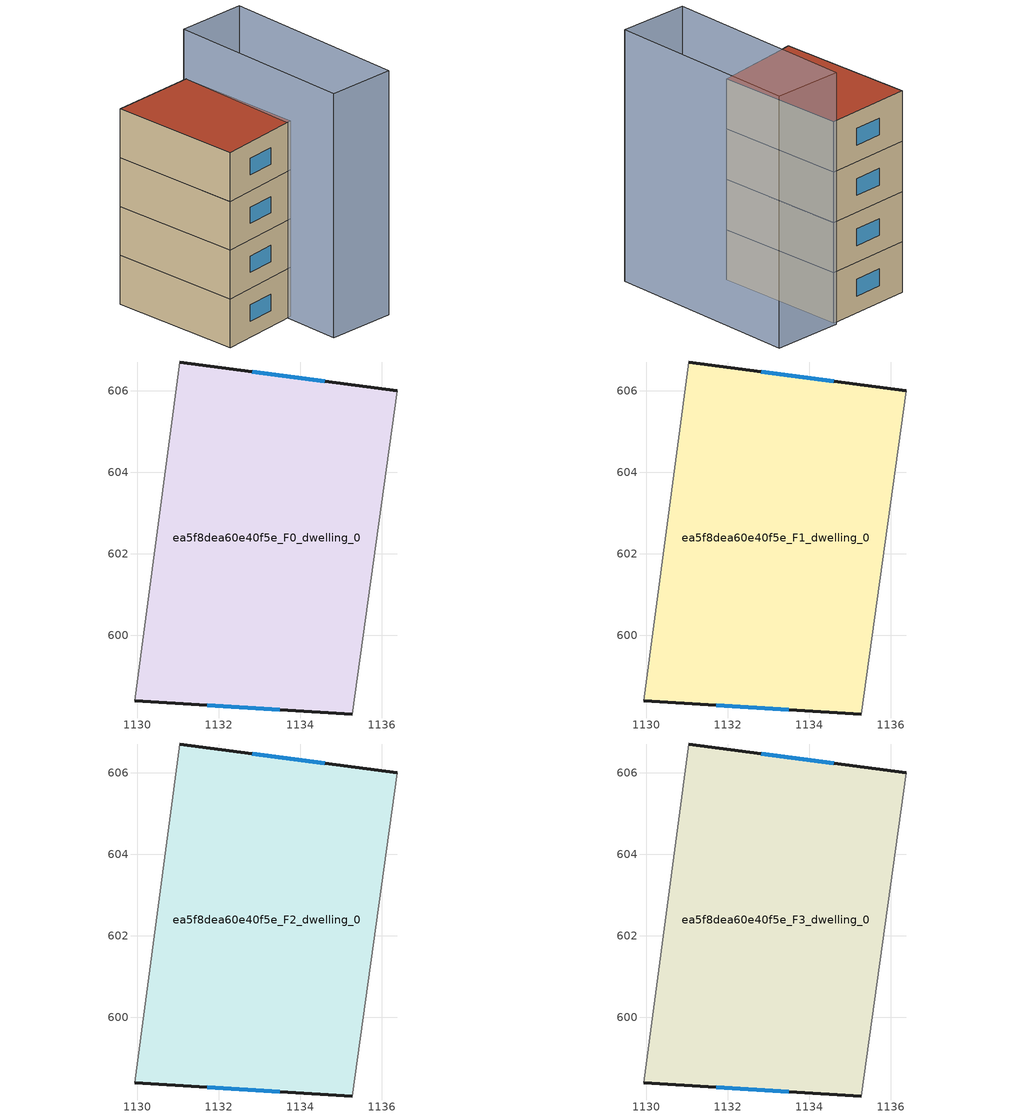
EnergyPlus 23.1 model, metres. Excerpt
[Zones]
ea5f8dea60e40f5e_F0_dwelling_0
 floor ground (EU_floor_Construction): 1136.39,606 1135.28,598.07 1129.94,598.39 1131.05,606.71 z0
 wall outside (EU_wall_Construction): 1129.94,598.39 1135.28,598.07 / 1136.39,606 1131.05,606.71 z0:3
 wall adiabatic (EU_wall_Construction): 1135.28,598.07 1136.39,606 / 1131.05,606.71 1129.94,598.39 z0:3
 window (EU_Window_Construction): 1131.72,598.28 1133.5,598.17 / 1134.61,606.23 1132.83,606.47 z1:2
ea5f8dea60e40f5e_F1_dwelling_0
 floor to ea5f8dea60e40f5e_F0_dwelling_0 (EU_floor_Construction): 1136.39,606 1135.28,598.07 1129.94,598.39 1131.05,606.71 z3
 wall outside (EU_wall_Construction): 1129.94,598.39 1135.28,598.07 / 1136.39,606 1131.05,606.71 z3:6
 wall adiabatic (EU_wall_Construction): 1135.28,598.07 1136.39,606 / 1131.05,606.71 1129.94,598.39 z3:6
 window (EU_Window_Construction): 1131.72,598.28 1133.5,598.17 / 1134.61,606.23 1132.83,606.47 z4:5
ea5f8dea60e40f5e_F2_dwelling_0
 floor to ea5f8dea60e40f5e_F1_dwelling_0 (EU_floor_Construction): 1136.39,606 1135.28,598.07 1129.94,598.39 1131.05,606.71 z6
 wall outside (EU_wall_Construction): 1129.94,598.39 1135.28,598.07 / 1136.39,606 1131.05,606.71 z6:9
 wall adiabatic (EU_wall_Construction): 1135.28,598.07 1136.39,606 / 1131.05,606.71 1129.94,598.39 z6:9
 window (EU_Window_Construction): 1131.72,598.28 1133.5,598.17 / 1134.61,606.23 1132.83,606.47 z7:8
ea5f8dea60e40f5e_F3_dwelling_0
 floor to ea5f8dea60e40f5e_F2_dwelling_0 (EU_floor_Construction): 1136.39,606 1135.28,598.07 1129.94,598.39 1131.05,606.71 z9
 wall outside (EU_wall_Construction): 1129.94,598.39 1135.28,598.07 / 1136.39,606 1131.05,606.71 z9:12
 wall adiabatic (EU_wall_Construction): 1135.28,598.07 1136.39,606 / 1131.05,606.71 1129.94,598.39 z9:12
 window (EU_Window_Construction): 1131.72,598.28 1133.5,598.17 / 1134.61,606.23 1132.83,606.47 z10:11
 roof outside (EU_roof_Construction): 1135.28,598.07 1136.39,606 1131.05,606.71 1129.94,598.39 z12
shading: 1140.68,605.43 1138.6,593.72 / 1138.6,593.72 1134.34,594.47 / 1134.34,594.47 1136.42,606.18 / 1136.42,606.18 1140.68,605.43 z0:15
[Building]
EU S2 Campaign: North Axis=0; Terrain=City; Solar Distribution=FullExterior
[Site:Location]
Bologna: Latitude=44.5; Longitude=11.25; Time Zone=1; Elevation=37
[SizingPeriod:WeatherFileDays]
AnnualSizingPeriod: Begin Month=1; Begin Day of Month=1; End Month=12; End Day of Month=31; Day of Week for Start Day=Monday; Use Weather File Daylight Saving Period=No; Use Weather File Rain and Snow Indicators=No
[MATERIAL]
EU_InternalMass_Material: Roughness=MediumRough; Thickness=0.1; Conductivity=1; Density=1800; Specific Heat=900; Thermal Absorptance=0.9; Solar Absorptance=0.7; Visible Absorptance=0.7
[MATERIAL:NOMASS] Roughness=MediumRough; Thermal Absorptance=0.9; Solar Absorptance=0.7; Visible Absorptance=0.7
Name | Thermal Resistance
EU_wall_NoMass | 0.937881
EU_roof_NoMass | 0.548572
EU_floor_NoMass | 0.71348
[WINDOWMATERIAL:SIMPLEGLAZINGSYSTEM]
EU_Window_SimpleGlazing: UFactor=4.25633; Solar Heat Gain Coefficient=0.85; Visible Transmittance=0.85
[CONSTRUCTION]
EU_wall_Construction: EU_wall_NoMass
EU_roof_Construction: EU_roof_NoMass
EU_floor_Construction: EU_floor_NoMass
EU_Window_Construction: EU_Window_SimpleGlazing
EU_InternalMass_Construction: EU_InternalMass_Material
[ZONE] Type=1; Multiplier=1; Ceiling Height=autocalculate; Volume=131.878; Floor Area=autocalculate; Part of Total Floor Area=Yes
ea5f8dea60e40f5e_F0_dwelling_0; ea5f8dea60e40f5e_F1_dwelling_0; ea5f8dea60e40f5e_F2_dwelling_0; ea5f8dea60e40f5e_F3_dwelling_0
[INTERNALMASS] Construction=EU_InternalMass_Construction; Surface Area=43.9591
Name | Zone or ZoneList
ea5f8dea60e40f5e_F0_dwelling_0_EU_InternalMass | ea5f8dea60e40f5e_F0_dwelling_0
ea5f8dea60e40f5e_F1_dwelling_0_EU_InternalMass | ea5f8dea60e40f5e_F1_dwelling_0
ea5f8dea60e40f5e_F2_dwelling_0_EU_InternalMass | ea5f8dea60e40f5e_F2_dwelling_0
ea5f8dea60e40f5e_F3_dwelling_0_EU_InternalMass | ea5f8dea60e40f5e_F3_dwelling_0
[OTHEREQUIPMENT] Fuel Type=Electricity; Design Level Calculation Method=Watts/Area; Power per Zone Floor Area=1; Fraction Latent=0; Fraction Radiant=0; Fraction Lost=0; Carbon Dioxide Generation Rate=0; EndUse Subcategory=EU_Step8_InternalGains
Name | Zone or ZoneList or Space or SpaceList | Schedule
EU_Step8_InternalGain_ea5f8dea60e40f5e_F0_dwelling_0_f000 | ea5f8dea60e40f5e_F0_dwelling_0 | EU_Step8_GainSchedule_ea5f8dea60e40f5e_F0_dwelling_0_f000
EU_Step8_InternalGain_ea5f8dea60e40f5e_F1_dwelling_0_f000 | ea5f8dea60e40f5e_F1_dwelling_0 | EU_Step8_GainSchedule_ea5f8dea60e40f5e_F1_dwelling_0_f000
EU_Step8_InternalGain_ea5f8dea60e40f5e_F2_dwelling_0_f000 | ea5f8dea60e40f5e_F2_dwelling_0 | EU_Step8_GainSchedule_ea5f8dea60e40f5e_F2_dwelling_0_f000
EU_Step8_InternalGain_ea5f8dea60e40f5e_F3_dwelling_0_f000 | ea5f8dea60e40f5e_F3_dwelling_0 | EU_Step8_GainSchedule_ea5f8dea60e40f5e_F3_dwelling_0_f000
[ZONEVENTILATION:DESIGNFLOWRATE] Schedule=EU_AlwaysOn; Design Flow Rate Calculation Method=AirChanges/Hour; Air Changes per Hour=0.687892; Ventilation Type=Natural; Fan Pressure Rise=0; Fan Total Efficiency=1; Constant Term Coefficient=1; Temperature Term Coefficient=0; Velocity Term Coefficient=0; Velocity Squared Term Coefficient=0; Minimum Indoor Temperature=-100; Maximum Indoor Temperature=100; Delta Temperature=-100; Minimum Outdoor Temperature=-100; Maximum Outdoor Temperature=100; Maximum Wind Speed=40
Name | Zone or ZoneList or Space or SpaceList
EU_ConstantAir_ea5f8dea60e40f5e_F0_dwelling_0 | ea5f8dea60e40f5e_F0_dwelling_0
EU_ConstantAir_ea5f8dea60e40f5e_F1_dwelling_0 | ea5f8dea60e40f5e_F1_dwelling_0
EU_ConstantAir_ea5f8dea60e40f5e_F2_dwelling_0 | ea5f8dea60e40f5e_F2_dwelling_0
EU_ConstantAir_ea5f8dea60e40f5e_F3_dwelling_0 | ea5f8dea60e40f5e_F3_dwelling_0
[HVACTEMPLATE:THERMOSTAT] Constant Heating Setpoint=20; Constant Cooling Setpoint=50
EU_HeatOnly_ea5f8dea60e40f5e_F0_dwelling_0; EU_HeatOnly_ea5f8dea60e40f5e_F1_dwelling_0; EU_HeatOnly_ea5f8dea60e40f5e_F2_dwelling_0; EU_HeatOnly_ea5f8dea60e40f5e_F3_dwelling_0
[HVACTEMPLATE:ZONE:IDEALLOADSAIRSYSTEM] System Availability Schedule=EU_AlwaysOn; Maximum Heating Supply Air Temperature=50; Minimum Cooling Supply Air Temperature=13; Maximum Heating Supply Air Humidity Ratio=0.0156; Minimum Cooling Supply Air Humidity Ratio=0.0077; Heating Limit=NoLimit; Cooling Limit=NoLimit; Heating Availability Schedule=EU_AlwaysOn; Cooling Availability Schedule=EU_CoolingOff; Dehumidification Control Type=ConstantSensibleHeatRatio; Cooling Sensible Heat Ratio=0.7; Dehumidification Setpoint=60; Humidification Control Type=None; Humidification Setpoint=30; Outdoor Air Method=None; Outdoor Air Flow Rate per Person=0.00944; Outdoor Air Flow Rate per Zone Floor Area=0; Outdoor Air Flow Rate per Zone=0; Demand Controlled Ventilation Type=None; Outdoor Air Economizer Type=NoEconomizer; Heat Recovery Type=None; Sensible Heat Recovery Effectiveness=0.7; Latent Heat Recovery Effectiveness=0.65
Name | Template Thermostat
ea5f8dea60e40f5e_F0_dwelling_0 | EU_HeatOnly_ea5f8dea60e40f5e_F0_dwelling_0
ea5f8dea60e40f5e_F1_dwelling_0 | EU_HeatOnly_ea5f8dea60e40f5e_F1_dwelling_0
ea5f8dea60e40f5e_F2_dwelling_0 | EU_HeatOnly_ea5f8dea60e40f5e_F2_dwelling_0
ea5f8dea60e40f5e_F3_dwelling_0 | EU_HeatOnly_ea5f8dea60e40f5e_F3_dwelling_0
[SIZING:ZONE] Zone Cooling Design Supply Air Temperature Input Method=SupplyAirTemperature; Zone Cooling Design Supply Air Temperature=13; Zone Heating Design Supply Air Temperature Input Method=SupplyAirTemperature; Zone Heating Design Supply Air Temperature=50; Zone Cooling Design Supply Air Humidity Ratio=0.008; Zone Heating Design Supply Air Humidity Ratio=0.008; Cooling Design Air Flow Method=DesignDay; Cooling Design Air Flow Rate=0; Cooling Minimum Air Flow per Zone Floor Area=0.000762; Cooling Minimum Air Flow=0; Cooling Minimum Air Flow Fraction=0.2; Heating Design Air Flow Method=DesignDay; Heating Design Air Flow Rate=0; Heating Maximum Air Flow per Zone Floor Area=0.002032; Heating Maximum Air Flow=0.141576; Heating Maximum Air Flow Fraction=0.3; Account for Dedicated Outdoor Air System=No; Dedicated Outdoor Air System Control Strategy=NeutralSupplyAir; Dedicated Outdoor Air Low Setpoint Temperature for Design=autosize; Dedicated Outdoor Air High Setpoint Temperature for Design=autosize; Zone Load Sizing Method=Sensible Load Only No Latent Load; Zone Latent Cooling Design Supply Air Humidity Ratio Input Method=HumidityRatioDifference; Zone Cooling Design Supply Air Humidity Ratio Difference=0.005; Zone Latent Heating Design Supply Air Humidity Ratio Input Method=HumidityRatioDifference; Zone Humidification Design Supply Air Humidity Ratio Difference=0.005
ea5f8dea60e40f5e_F0_dwelling_0; ea5f8dea60e40f5e_F1_dwelling_0; ea5f8dea60e40f5e_F2_dwelling_0; ea5f8dea60e40f5e_F3_dwelling_0
[SCHEDULE:CONSTANT]
Name | Hourly Value
EU_AlwaysOn | 1
EU_CoolingOff | 0
[SCHEDULE:FILE] Column Number=1; Rows to Skip at Top=0; Number of Hours of Data=8760; Column Separator=Comma; Interpolate to Timestep=No; Minutes per Item=60; Adjust Schedule for Daylight Savings=Yes
Name | File
EU_Step8_GainSchedule_ea5f8dea60e40f5e_F0_dwelling_0_f000 | ../../schedules/ea5f8dea60e40f5e/ea5f8dea60e40f5e_F0_dwelling_0_f000_gain.csv
EU_Step8_GainSchedule_ea5f8dea60e40f5e_F1_dwelling_0_f000 | ../../schedules/ea5f8dea60e40f5e/ea5f8dea60e40f5e_F1_dwelling_0_f000_gain.csv
EU_Step8_GainSchedule_ea5f8dea60e40f5e_F2_dwelling_0_f000 | ../../schedules/ea5f8dea60e40f5e/ea5f8dea60e40f5e_F2_dwelling_0_f000_gain.csv
EU_Step8_GainSchedule_ea5f8dea60e40f5e_F3_dwelling_0_f000 | ../../schedules/ea5f8dea60e40f5e/ea5f8dea60e40f5e_F3_dwelling_0_f000_gain.csv
